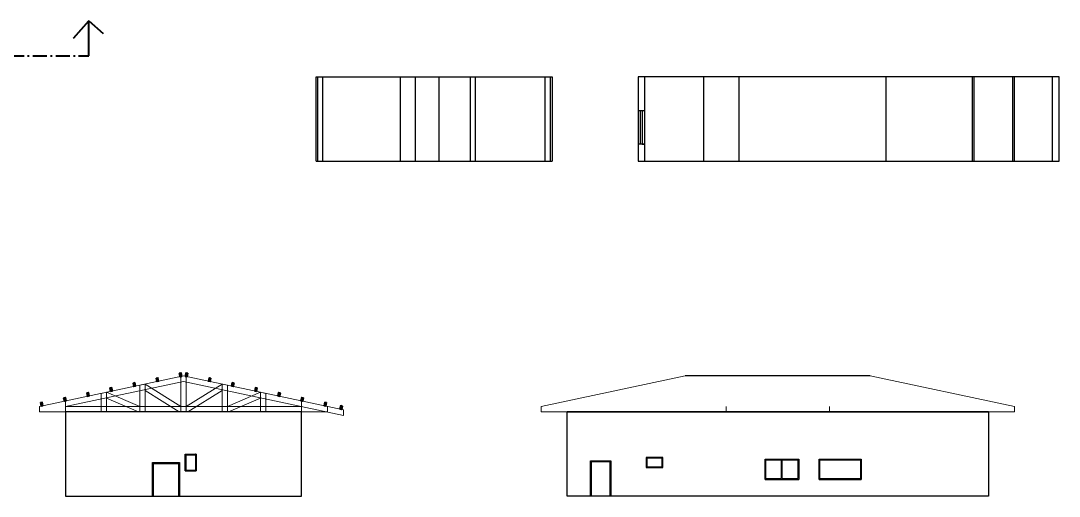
# Model space of a CAD drawing. Header units: millimetres. Extents: x 114 to 1075, y 58 to 426.
# Drawn here: x 577 to 638.7, y 180.3 to 208.5 of the extents above; entities that cross this region are included whole.
import ezdxf

# ---------------------------------------------------------------- set-up
doc = ezdxf.new("R2010")
doc.units = ezdxf.units.MM
doc.linetypes.add('ACAD_ISO02W100', pattern=[15, 12, -3])
doc.linetypes.add('ACAD_ISO10W100', pattern=[18, 12, -3, 0, -3])
for name, color, linetype in [('012', 8, 'Continuous'), ('04', 2, 'Continuous'), ('infissi', 7, 'Continuous'), ('mura', 7, 'Continuous')]:
    doc.layers.add(name, color=color, linetype=linetype)
doc.layers.add('06', color=6, linetype='Continuous', lineweight=35)
doc.layers.add('EST_ACHURADOS', color=142, linetype='Continuous', lineweight=5)

# ---------------------------------------------------------------- blocks, each defined once
blk = doc.blocks.new('A$C5A5C21E0')
at = {"layer": '012', "ltscale": 0.1}
for p, q in [((0, 10), (5, 0)), ((5, 10), (0, 0))]:
    blk.add_line(p, q, dxfattribs=at)
at = {"layer": '06', "ltscale": 0.1}
blk.add_lwpolyline([(0, 10), (0, 0), (5, 0), (5, 10)], close=True, dxfattribs=at)

msp = doc.modelspace()

# ---------------------------------------------------------------- linework, layer by layer
at = {"layer": 'EST_ACHURADOS', "ltscale": 0.1}
for p, q in [((578.13, 185.615), (586.683, 187.428)), ((586.683, 187.428), (596.174, 185.416)), ((607.912, 185.615), (616.465, 187.428)), ((627.445, 187.428), (635.998, 185.615)), ((579.673, 185.615), (586.683, 187.101)), ((586.523, 185.615), (584.4, 186.944)), ((586.683, 187.101), (596.174, 185.089)), ((586.843, 185.615), (588.966, 186.944)), ((584.08, 185.615), (582.116, 186.46)), ((586.431, 185.295), (584.4, 186.567)), ((586.935, 185.295), (588.966, 186.567)), ((589.286, 185.615), (591.25, 186.46)), ((579.673, 185.295), (579.673, 185.942)), ((584.014, 185.295), (582.116, 186.112)), ((589.352, 185.295), (591.25, 186.112)), ((593.693, 185.295), (593.693, 185.942)), ((596.174, 185.416), (596.174, 185.089))]:
    msp.add_line(p, q, dxfattribs=at)
for points in [[(586.523, 187.394), (586.523, 185.295), (586.843, 185.295), (586.843, 187.394)], [(578.13, 185.615), (578.13, 185.295), (595.236, 185.295), (595.236, 185.615)], [(593.693, 185.615), (579.673, 185.615)], [(607.912, 185.615), (607.912, 185.295), (625.018, 185.295), (625.018, 185.615)], [(618.893, 185.615), (618.893, 185.295), (635.998, 185.295), (635.998, 185.615)]]:
    msp.add_lwpolyline(points, dxfattribs=at)
for points in [[(584.4, 186.944), (584.4, 185.295), (584.08, 185.295), (584.08, 186.876)], [(588.966, 186.944), (588.966, 185.295), (589.286, 185.295), (589.286, 186.876)], [(582.116, 186.46), (582.116, 185.295), (581.796, 185.295), (581.796, 186.392)], [(591.25, 186.46), (591.25, 185.295), (591.57, 185.295), (591.57, 186.392)]]:
    msp.add_lwpolyline(points, close=True, dxfattribs=at)
at = {"layer": 'infissi', "linetype": 'ACAD_ISO02W100', "lineweight": 40}
for p, q in [((581.053, 208.496), (580.147, 207.461)), ((580.147, 207.461), (581.053, 208.496)), ((581.053, 206.426), (581.053, 208.496)), ((581.053, 208.496), (581.918, 207.739)), ((581.053, 206.426), (581.053, 206.426))]:
    msp.add_line(p, q, dxfattribs=at)
at = {"layer": 'infissi', "color": 6, "linetype": 'ACAD_ISO10W100', "lineweight": 40, "ltscale": 0.07}
msp.add_line((528.775, 206.426), (581.053, 206.426), dxfattribs=at)
at = {"layer": 'infissi', "color": 146, "lineweight": -3, "true_color": 0x105689}
msp.add_line((627.445, 187.428), (616.465, 187.428), dxfattribs=at)
at = {"layer": 'infissi', "lineweight": -3}
for p, q in [((593.683, 185.295), (579.683, 185.295)), ((579.683, 185.295), (579.683, 180.295)), ((593.683, 180.295), (593.683, 185.295)), ((609.455, 180.295), (609.455, 185.295)), ((609.455, 185.295), (634.455, 185.295)), ((634.455, 185.295), (609.455, 185.295)), ((634.455, 185.295), (634.455, 180.295)), ((586.785, 181.795), (586.785, 182.795)), ((586.785, 182.795), (587.385, 182.795)), ((586.835, 181.845), (586.835, 182.745)), ((586.835, 182.745), (587.385, 182.745)), ((587.435, 182.795), (587.385, 182.795)), ((587.385, 182.745), (587.385, 181.845)), ((587.435, 182.795), (587.435, 181.795)), ((587.435, 181.795), (587.435, 182.795)), ((615.133, 182.595), (614.133, 182.595)), ((614.133, 182.595), (614.133, 181.995)), ((614.183, 182.545), (614.183, 182.045)), ((615.083, 182.545), (614.183, 182.545)), ((615.083, 182.045), (615.083, 182.545)), ((615.133, 181.995), (615.133, 182.595)), ((621.197, 181.295), (621.197, 182.495)), ((621.197, 182.495), (623.197, 182.495)), ((621.247, 181.345), (621.247, 182.445)), ((621.247, 182.445), (622.172, 182.445)), ((622.172, 181.345), (622.172, 182.445)), ((622.222, 181.345), (622.222, 182.445)), ((622.222, 182.445), (623.147, 182.445)), ((623.147, 182.445), (623.147, 181.345)), ((623.197, 182.495), (623.197, 181.295)), ((624.408, 181.295), (624.408, 182.495)), ((624.408, 182.495), (626.908, 182.495)), ((624.458, 181.345), (624.458, 182.445)), ((624.458, 182.445), (626.858, 182.445)), ((626.858, 182.445), (626.858, 181.345)), ((626.908, 182.495), (626.908, 181.295)), ((584.842, 180.295), (584.842, 182.295)), ((584.842, 182.295), (586.442, 182.295)), ((584.892, 182.245), (586.392, 182.245)), ((584.892, 180.295), (584.892, 182.245)), ((586.392, 182.245), (586.392, 180.295)), ((586.442, 182.295), (586.442, 180.295)), ((586.835, 181.845), (587.385, 181.845)), ((610.839, 180.295), (610.839, 182.395)), ((610.839, 182.395), (612.039, 182.395)), ((610.839, 182.345), (612.039, 182.345)), ((610.889, 180.295), (610.889, 182.395)), ((611.989, 182.395), (611.989, 180.295)), ((612.039, 182.395), (612.039, 180.295)), ((614.133, 181.995), (615.133, 181.995)), ((614.183, 182.045), (615.083, 182.045)), ((586.785, 181.795), (587.385, 181.795)), ((587.385, 181.795), (587.435, 181.795)), ((621.197, 181.295), (623.197, 181.295)), ((621.247, 181.345), (622.172, 181.345)), ((622.222, 181.345), (623.147, 181.345)), ((624.408, 181.295), (626.908, 181.295)), ((624.458, 181.345), (626.858, 181.345)), ((579.683, 180.295), (593.683, 180.295)), ((634.455, 180.295), (609.455, 180.295))]:
    msp.add_line(p, q, dxfattribs=at)
at = {"layer": 'mura', "lineweight": -3}
for p, q in [((594.556, 200.168), (594.556, 205.168)), ((594.556, 205.168), (608.556, 205.168)), ((594.656, 200.168), (594.656, 205.168)), ((594.956, 200.168), (594.956, 205.168)), ((599.556, 200.168), (599.556, 205.168)), ((600.456, 200.168), (600.456, 205.168)), ((601.854, 200.168), (601.854, 205.168)), ((603.717, 200.168), (603.717, 205.168)), ((604.017, 200.168), (604.017, 205.168)), ((608.156, 200.168), (608.156, 205.168)), ((608.456, 200.168), (608.456, 205.168)), ((608.556, 205.168), (608.556, 200.168)), ((638.657, 205.168), (613.657, 205.168)), ((613.657, 205.168), (613.657, 200.168)), ((614.057, 200.168), (614.057, 205.168)), ((617.557, 200.168), (617.557, 205.168)), ((619.653, 200.168), (619.653, 205.168)), ((628.392, 200.168), (628.392, 205.168)), ((633.507, 200.168), (633.507, 205.168)), ((633.607, 200.168), (633.607, 205.168)), ((635.898, 200.168), (635.898, 205.168)), ((635.998, 200.168), (635.998, 205.168)), ((638.257, 200.168), (638.257, 205.168)), ((638.657, 200.168), (638.657, 205.168)), ((638.657, 200.168), (638.657, 205.168)), ((613.657, 203.168), (614.057, 203.168)), ((613.807, 201.168), (613.807, 203.168)), ((613.807, 203.168), (613.907, 203.168)), ((613.907, 203.168), (613.907, 201.168)), ((614.057, 201.168), (613.657, 201.168)), ((613.907, 201.168), (614.057, 201.168)), ((594.556, 200.168), (608.556, 200.168)), ((613.657, 200.168), (638.657, 200.168))]:
    msp.add_line(p, q, dxfattribs=at)

# ---------------------------------------------------------------- block references
at = {"layer": '04', "ltscale": 0.1, "yscale": 0.02132856127738526, "zscale": 0.02132856127738526}
for p, xscale, rotation in [((586.474, 187.384), 0.02132856127738526, 11.9678455222569), ((586.892, 187.384), -0.02132856127738526, 348.0321544777431), ((583.728, 186.802), 0.02132856127738526, 11.9678455222569), ((585.101, 187.093), 0.02132856127738526, 11.9678455222569), ((588.265, 187.093), -0.02132856127738526, 348.0321544777431), ((589.638, 186.802), -0.02132856127738526, 348.0321544777431), ((579.608, 185.929), 0.02132856127738526, 11.9678455222569), ((580.981, 186.22), 0.02132856127738526, 11.9678455222569), ((582.354, 186.511), 0.02132856127738526, 11.9678455222569), ((591.012, 186.511), -0.02132856127738526, 348.0321544777431), ((592.385, 186.22), -0.02132856127738526, 348.0321544777431), ((593.758, 185.929), -0.02132856127738526, 348.0321544777431), ((578.235, 185.637), 0.02132856127738526, 11.9678455222569), ((595.131, 185.637), -0.02132856127738526, 348.0321544777431), ((596.07, 185.438), -0.02132856127738526, 348.0321544777431)]:
    msp.add_blockref('A$C5A5C21E0', p, dxfattribs=dict(at, xscale=xscale, rotation=rotation))

doc.saveas('drawing.dxf')
